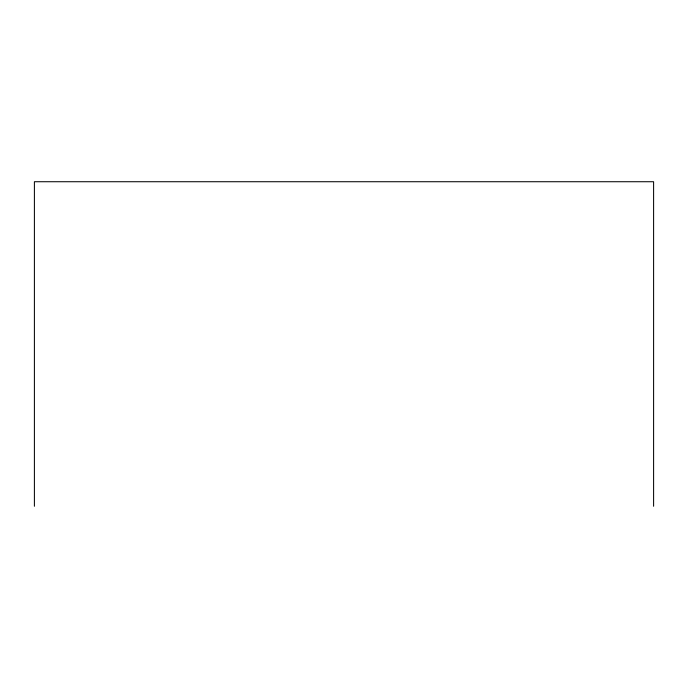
<?xml version="1.0" encoding="UTF-8"?>
<svg xmlns="http://www.w3.org/2000/svg" width="688" height="688" viewBox="0 0 688 688"><rect width="100%" height="100%" fill="white"/><g stroke="black" fill="none" stroke-linecap="round" stroke-linejoin="round"><path stroke-width="1.03" d="M653.6 506.273L653.6 181.727L34.4 181.727L34.4 506.273"/></g></svg>
